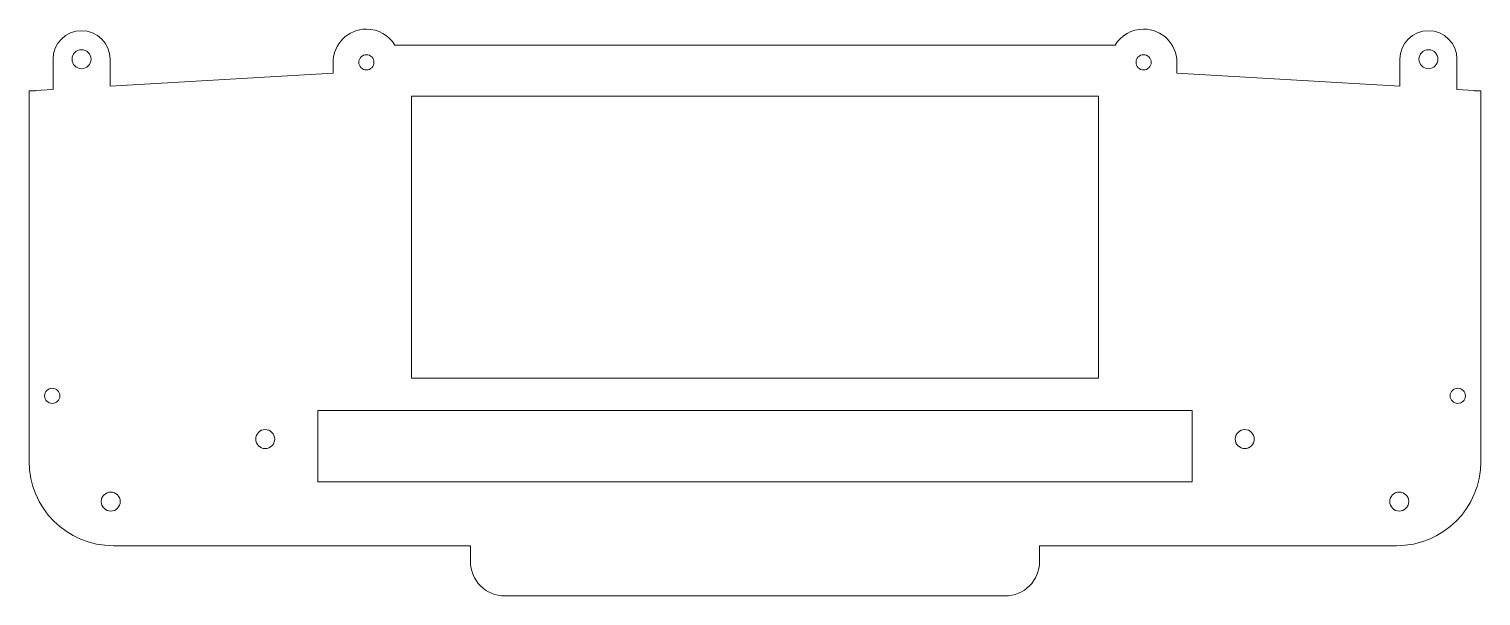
# Model space of a CAD drawing. Header units: inches. Extents: x 0.43 to 8.07, y -6.99 to -4.01.
import ezdxf

# ---------------------------------------------------------------- set-up
doc = ezdxf.new("R2010")
doc.units = ezdxf.units.IN
doc.header["$MEASUREMENT"] = 0
doc.layers.add('Layer 1', color=7, linetype='Continuous')

msp = doc.modelspace()

# ---------------------------------------------------------------- linework, layer by layer
at = {"layer": 'Layer 1', "lineweight": 0}
for points in [[(2.4444, -4.3602), (6.0594, -4.3602), (6.0594, -5.8421), (2.4444, -5.8421), (2.4444, -4.3602)], [(1.9519, -6.013), (6.5519, -6.013), (6.5519, -6.388), (1.9519, -6.388), (1.9519, -6.013)]]:
    msp.add_lwpolyline(points, dxfattribs=at)
for points, knots in [([(8.0725, -5.7357), (8.0725, -5.7357), (8.0725, -4.3318), (8.0725, -4.3318), (8.0725, -4.3318), (8.0394, -4.3318), (8.0394, -4.3318), (8.0394, -4.3318), (8.0394, -4.3299), (8.0394, -4.3299), (8.0394, -4.3299), (7.9462, -4.3246), (7.9462, -4.3246), (7.9462, -4.3246), (7.9462, -4.1654), (7.9462, -4.1654), (7.9462, -4.0825), (7.879, -4.0154), (7.7962, -4.0154), (7.7133, -4.0154), (7.6462, -4.0825), (7.6462, -4.1654), (7.6462, -4.1654), (7.6462, -4.3073), (7.6462, -4.3073), (7.6462, -4.3073), (6.4721, -4.2397), (6.4721, -4.2397), (6.4721, -4.2397), (6.4721, -4.1819), (6.4721, -4.1819), (6.4721, -4.0853), (6.3938, -4.0069), (6.2971, -4.0069), (6.2338, -4.0069), (6.1784, -4.0407), (6.1477, -4.0912), (6.1477, -4.0912), (5.949, -4.0912), (5.949, -4.0912), (5.949, -4.0912), (5.508, -4.0912), (5.508, -4.0912), (5.508, -4.0912), (2.9958, -4.0912), (2.9958, -4.0912), (2.9958, -4.0912), (2.5705, -4.0912), (2.5705, -4.0912), (2.5705, -4.0912), (2.3561, -4.0912), (2.3561, -4.0912), (2.3254, -4.0407), (2.27, -4.0069), (2.2067, -4.0069), (2.11, -4.0069), (2.0317, -4.0853), (2.0317, -4.1819), (2.0317, -4.1819), (2.0317, -4.2397), (2.0317, -4.2397), (2.0317, -4.2397), (0.8576, -4.3073), (0.8576, -4.3073), (0.8576, -4.3073), (0.8576, -4.1654), (0.8576, -4.1654), (0.8576, -4.0825), (0.7905, -4.0154), (0.7076, -4.0154), (0.6248, -4.0154), (0.5576, -4.0825), (0.5576, -4.1654), (0.5576, -4.1654), (0.5576, -4.3246), (0.5576, -4.3246), (0.5576, -4.3246), (0.4644, -4.3299), (0.4644, -4.3299), (0.4644, -4.3299), (0.4644, -4.3318), (0.4644, -4.3318), (0.4644, -4.3318), (0.4313, -4.3318), (0.4313, -4.3318), (0.4313, -4.3318), (0.4313, -5.4647), (0.4313, -5.4647), (0.4313, -5.4647), (0.4313, -5.7357), (0.4313, -5.7357), (0.4313, -5.7357), (0.4313, -6.2802), (0.4313, -6.2802), (0.4313, -6.5253), (0.63, -6.724), (0.8751, -6.724), (0.8751, -6.724), (2.7544, -6.724), (2.7544, -6.724), (2.7544, -6.724), (2.7544, -6.8066), (2.7544, -6.8066), (2.7544, -6.9068), (2.8356, -6.988), (2.9358, -6.988), (2.9358, -6.988), (5.568, -6.988), (5.568, -6.988), (5.6682, -6.988), (5.7494, -6.9068), (5.7494, -6.8066), (5.7494, -6.8066), (5.7494, -6.724), (5.7494, -6.724), (5.7494, -6.724), (7.6287, -6.724), (7.6287, -6.724), (7.8738, -6.724), (8.0725, -6.5253), (8.0725, -6.2802), (8.0725, -6.2802), (8.0725, -5.9357), (8.0725, -5.9357), (8.0725, -5.9357), (8.0725, -5.9357), (8.0725, -5.9357), (8.0725, -5.9357), (8.0725, -5.9357), (8.0725, -5.9357), (8.0725, -5.9357), (8.0725, -5.7357), (8.0725, -5.7357), (8.0725, -5.7357), (8.0725, -5.7357), (8.0725, -5.7357)], [0, 0, 0, 0, 1, 1, 1, 2, 2, 2, 3, 3, 3, 4, 4, 4, 5, 5, 5, 6, 6, 6, 7, 7, 7, 8, 8, 8, 9, 9, 9, 10, 10, 10, 11, 11, 11, 12, 12, 12, 13, 13, 13, 14, 14, 14, 15, 15, 15, 16, 16, 16, 17, 17, 17, 18, 18, 18, 19, 19, 19, 20, 20, 20, 21, 21, 21, 22, 22, 22, 23, 23, 23, 24, 24, 24, 25, 25, 25, 26, 26, 26, 27, 27, 27, 28, 28, 28, 29, 29, 29, 30, 30, 30, 31, 31, 31, 32, 32, 32, 33, 33, 33, 34, 34, 34, 35, 35, 35, 36, 36, 36, 37, 37, 37, 38, 38, 38, 39, 39, 39, 40, 40, 40, 41, 41, 41, 42, 42, 42, 43, 43, 43, 44, 44, 44, 45, 45, 45, 45]), ([(0.6576, -4.1654), (0.6576, -4.193), (0.68, -4.2154), (0.7076, -4.2154), (0.7352, -4.2154), (0.7576, -4.193), (0.7576, -4.1654), (0.7576, -4.1378), (0.7352, -4.1154), (0.7076, -4.1154), (0.68, -4.1154), (0.6576, -4.1378), (0.6576, -4.1654)], [0, 0, 0, 0, 1, 1, 1, 2, 2, 2, 3, 3, 3, 4, 4, 4, 4]), ([(7.8462, -4.1654), (7.8462, -4.193), (7.8238, -4.2154), (7.7962, -4.2154), (7.7686, -4.2154), (7.7462, -4.193), (7.7462, -4.1654), (7.7462, -4.1378), (7.7686, -4.1154), (7.7962, -4.1154), (7.8238, -4.1154), (7.8462, -4.1378), (7.8462, -4.1654)], [0, 0, 0, 0, 1, 1, 1, 2, 2, 2, 3, 3, 3, 4, 4, 4, 4]), ([(2.2467, -4.1819), (2.2467, -4.204), (2.2288, -4.2219), (2.2067, -4.2219), (2.1846, -4.2219), (2.1667, -4.204), (2.1667, -4.1819), (2.1667, -4.1599), (2.1846, -4.1419), (2.2067, -4.1419), (2.2288, -4.1419), (2.2467, -4.1599), (2.2467, -4.1819)], [0, 0, 0, 0, 1, 1, 1, 2, 2, 2, 3, 3, 3, 4, 4, 4, 4]), ([(6.2571, -4.1819), (6.2571, -4.204), (6.2751, -4.2219), (6.2971, -4.2219), (6.3192, -4.2219), (6.3371, -4.204), (6.3371, -4.1819), (6.3371, -4.1599), (6.3192, -4.1419), (6.2971, -4.1419), (6.2751, -4.1419), (6.2571, -4.1599), (6.2571, -4.1819)], [0, 0, 0, 0, 1, 1, 1, 2, 2, 2, 3, 3, 3, 4, 4, 4, 4]), ([(0.5935, -5.9357), (0.5935, -5.9578), (0.5756, -5.9757), (0.5535, -5.9757), (0.5315, -5.9757), (0.5135, -5.9578), (0.5135, -5.9357), (0.5135, -5.9136), (0.5315, -5.8957), (0.5535, -5.8957), (0.5756, -5.8957), (0.5935, -5.9136), (0.5935, -5.9357)], [0, 0, 0, 0, 1, 1, 1, 2, 2, 2, 3, 3, 3, 4, 4, 4, 4]), ([(7.9103, -5.9357), (7.9103, -5.9578), (7.9282, -5.9757), (7.9503, -5.9757), (7.9724, -5.9757), (7.9903, -5.9578), (7.9903, -5.9357), (7.9903, -5.9136), (7.9724, -5.8957), (7.9503, -5.8957), (7.9282, -5.8957), (7.9103, -5.9136), (7.9103, -5.9357)], [0, 0, 0, 0, 1, 1, 1, 2, 2, 2, 3, 3, 3, 4, 4, 4, 4]), ([(1.6244, -6.163), (1.6244, -6.1906), (1.6468, -6.213), (1.6744, -6.213), (1.702, -6.213), (1.7244, -6.1906), (1.7244, -6.163), (1.7244, -6.1354), (1.702, -6.113), (1.6744, -6.113), (1.6468, -6.113), (1.6244, -6.1354), (1.6244, -6.163)], [0, 0, 0, 0, 1, 1, 1, 2, 2, 2, 3, 3, 3, 4, 4, 4, 4]), ([(6.8794, -6.163), (6.8794, -6.1906), (6.857, -6.213), (6.8294, -6.213), (6.8018, -6.213), (6.7794, -6.1906), (6.7794, -6.163), (6.7794, -6.1354), (6.8018, -6.113), (6.8294, -6.113), (6.857, -6.113), (6.8794, -6.1354), (6.8794, -6.163)], [0, 0, 0, 0, 1, 1, 1, 2, 2, 2, 3, 3, 3, 4, 4, 4, 4]), ([(0.8112, -6.4918), (0.8112, -6.5194), (0.8336, -6.5418), (0.8612, -6.5418), (0.8888, -6.5418), (0.9112, -6.5194), (0.9112, -6.4918), (0.9112, -6.4642), (0.8888, -6.4418), (0.8612, -6.4418), (0.8336, -6.4418), (0.8112, -6.4642), (0.8112, -6.4918)], [0, 0, 0, 0, 1, 1, 1, 2, 2, 2, 3, 3, 3, 4, 4, 4, 4]), ([(7.6926, -6.4918), (7.6926, -6.5194), (7.6702, -6.5418), (7.6426, -6.5418), (7.615, -6.5418), (7.5926, -6.5194), (7.5926, -6.4918), (7.5926, -6.4642), (7.615, -6.4418), (7.6426, -6.4418), (7.6702, -6.4418), (7.6926, -6.4642), (7.6926, -6.4918)], [0, 0, 0, 0, 1, 1, 1, 2, 2, 2, 3, 3, 3, 4, 4, 4, 4])]:
    msp.add_open_spline(points, degree=3, knots=knots, dxfattribs=at)

doc.saveas('drawing.dxf')
